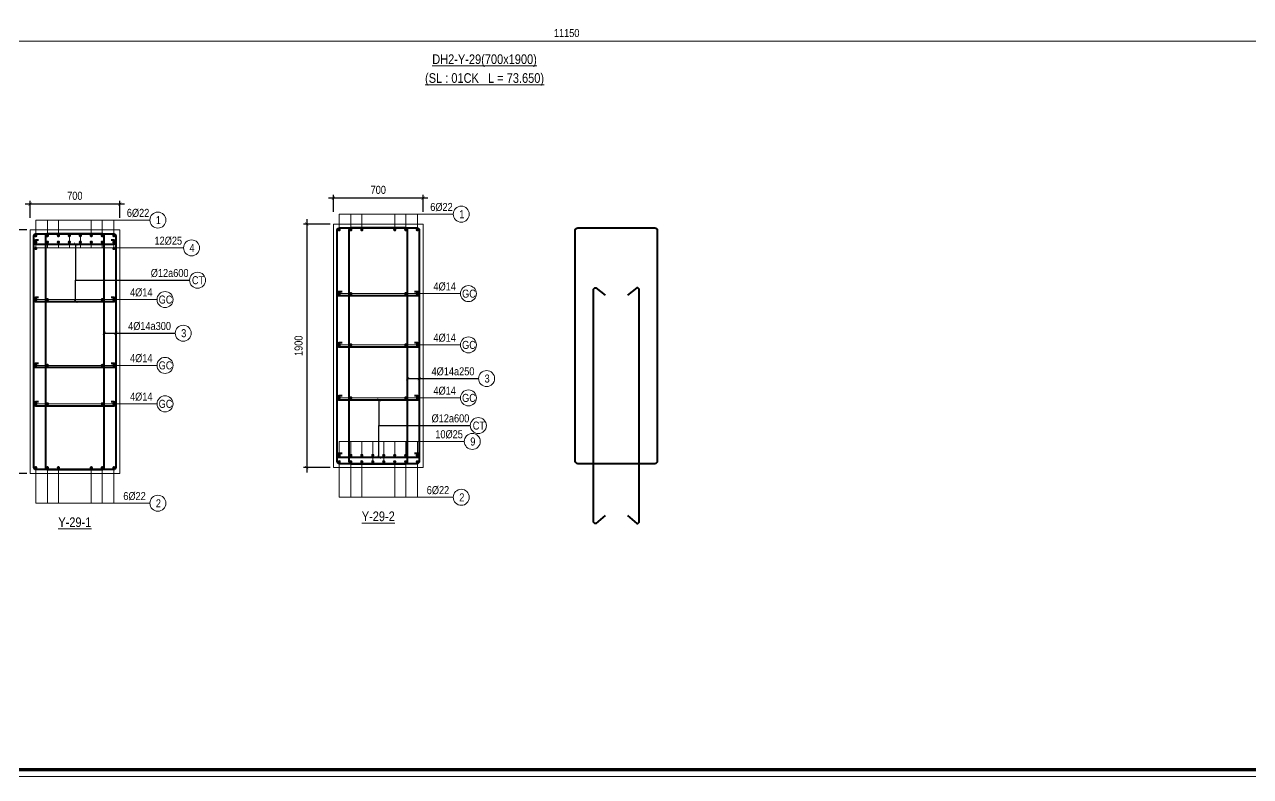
# Model space of a CAD drawing. Header units: millimetres. Extents: x 3014920 to 3563667, y -1638653 to -1356471.
# Drawn here: x 3395218 to 3404788, y -1620686 to -1614819 of the extents above; entities that cross this region are included whole.
import ezdxf
from ezdxf.enums import TextEntityAlignment as Align
from ezdxf.xclip import XClip

# ---------------------------------------------------------------- set-up
doc = ezdxf.new("R2010")
doc.units = ezdxf.units.MM
doc.header["$MEASUREMENT"] = 0
doc.header["$XCLIPFRAME"] = 0
doc.header["$PDMODE"] = 2
doc.linetypes.add('HIDDEN', pattern=[0.375, 0.25, -0.125])
doc.layers.get('0').update_dxf_attribs({"lineweight": 9})
doc.layers.get('Defpoints').update_dxf_attribs({"color": 10, "lineweight": 0})
for name, color, linetype, lineweight in [('CDAI', 21, 'Continuous', 40), ('CTHEP', 50, 'Continuous', 50), ('DBAO', 90, 'Continuous', 13), ('DGIONG', 130, 'Continuous', 13), ('KTH', 154, 'Continuous', 9), ('Net khuat', 8, 'HIDDEN', 13), ('TEXT', 7, 'Continuous', 15)]:
    doc.layers.add(name, color=color, linetype=linetype, lineweight=lineweight)
doc.styles.add('Star-HelCon', font='VHELVCN_0.TTF')
doc.styles.add('TTP-HelCon', font='VHELVCN_0.TTF')
doc.dimstyles.new('TTP-25', dxfattribs={"dimscale": 25, "dimtxt": 2.5, "dimasz": 1, "dimexe": 1, "dimexo": 1, "dimgap": 0.09, "dimtad": 0, "dimdec": 4, "dimrnd": 1, "dimzin": 9, "dimdsep": 46, "dimtxsty": 'TTP-HelCon', "dimblk": 'ARCHTICK', "dimcen": 0.09, "dimdle": 1.5, "dimclrd": 256, "dimclre": 256, "dimclrt": 7, "dimadec": 0, "dimazin": 0, "dimtfac": 1, "dimtdec": 4, "dimtmove": 0, "dimatfit": 3, "dimldrblk": 'ARCHTICK', "dimfxl": 1, "dimtvp": 1, "dimtolj": 1, "dimtzin": 0, "dimarcsym": 0})

# ---------------------------------------------------------------- blocks, each defined once
blk = doc.blocks.new('_ArchTick')
at = {"color": 0, "linetype": 'ByBlock', "const_width": 0.15}
blk.add_lwpolyline([(-0.5, -0.5), (0.5, 0.5)], dxfattribs=at)
blk = doc.blocks.new('*D1863')
at = {"layer": 'Defpoints', "color": 0, "transparency": 16777216}
for p in [(22600, -2245.1), (32600, -2245.1), (32600, -2766.1)]:
    blk.add_point(p, dxfattribs=at)
at = {"layer": 'KTH', "lineweight": -2, "transparency": 16777216}
for p, q in [((22600, -2270.1), (22600, -2791.1)), ((32600, -2270.1), (32600, -2791.1)), ((22562.5, -2766.1), (32637.5, -2766.1))]:
    blk.add_line(p, q, dxfattribs=at)
at = {"layer": 'KTH', "lineweight": -2, "transparency": 16777216, "xscale": 25, "yscale": 25, "zscale": 25, "rotation": 180}
blk.add_blockref('_ArchTick', (22600, -2766.1), dxfattribs=at)
at = {"layer": 'KTH', "lineweight": -2, "transparency": 16777216, "xscale": 25, "yscale": 25, "zscale": 25}
blk.add_blockref('_ArchTick', (32600, -2766.1), dxfattribs=at)
at = {"layer": 'KTH', "color": 7, "transparency": 16777216, "insert": (27600, -2702.3), "char_height": 62.5, "attachment_point": 5, "style": 'TTP-HelCon'}
blk.add_mtext('\\A1;10000', dxfattribs=at)
blk = doc.blocks.new('*D1025')
at = {"layer": 'Defpoints', "color": 0, "ltscale": 500, "transparency": 16777216}
for p in [(3395260.6, -1616219.2), (3395260.6, -1616352.5), (3395960.6, -1616352.5)]:
    blk.add_point(p, dxfattribs=at)
at = {"layer": 'KTH', "lineweight": -2, "ltscale": 500, "transparency": 16777216}
for p, q in [((3395998.1, -1616219.2), (3395223.1, -1616219.2)), ((3395260.6, -1616327.5), (3395260.6, -1616194.2)), ((3395960.6, -1616327.5), (3395960.6, -1616194.2))]:
    blk.add_line(p, q, dxfattribs=at)
at = {"layer": 'KTH', "lineweight": -2, "ltscale": 500, "transparency": 16777216, "xscale": 25, "yscale": 25, "zscale": 25, "rotation": 180}
blk.add_blockref('_ArchTick', (3395260.6, -1616219.2), dxfattribs=at)
at = {"layer": 'KTH', "lineweight": -2, "ltscale": 500, "transparency": 16777216, "xscale": 25, "yscale": 25, "zscale": 25}
blk.add_blockref('_ArchTick', (3395960.6, -1616219.2), dxfattribs=at)
at = {"layer": 'KTH', "color": 7, "ltscale": 500, "transparency": 16777216, "insert": (3395610.6, -1616155.4), "char_height": 62.5, "attachment_point": 5, "style": 'TTP-HelCon'}
blk.add_mtext('\\A1;700', dxfattribs=at)
blk = doc.blocks.new('*D1026')
at = {"layer": 'Defpoints', "color": 0, "ltscale": 500, "transparency": 16777216}
for p in [(3397629.3, -1616375.2), (3397421.1, -1618275.2), (3397629.3, -1618275.2)]:
    blk.add_point(p, dxfattribs=at)
at = {"layer": 'KTH', "lineweight": -2, "ltscale": 500, "transparency": 16777216}
for p, q in [((3397604.3, -1616375.2), (3397396.1, -1616375.2)), ((3397421.1, -1616337.7), (3397421.1, -1618312.7)), ((3397604.3, -1618275.2), (3397396.1, -1618275.2))]:
    blk.add_line(p, q, dxfattribs=at)
at = {"layer": 'KTH', "lineweight": -2, "ltscale": 500, "transparency": 16777216, "xscale": 25, "yscale": 25, "zscale": 25}
for p, rotation in [((3397421.1, -1616375.2), 90), ((3397421.1, -1618275.2), 270)]:
    blk.add_blockref('_ArchTick', p, dxfattribs=dict(at, rotation=rotation))
at = {"layer": 'KTH', "color": 7, "ltscale": 500, "transparency": 16777216, "insert": (3397357.3, -1617325.2), "char_height": 62.5, "attachment_point": 5, "rotation": 90, "style": 'TTP-HelCon'}
blk.add_mtext('\\A1;1900', dxfattribs=at)
blk = doc.blocks.new('*D1027')
at = {"layer": 'Defpoints', "color": 0, "ltscale": 500, "transparency": 16777216}
for p in [(3397629.3, -1616173), (3397629.3, -1616306.2), (3398329.3, -1616306.2)]:
    blk.add_point(p, dxfattribs=at)
at = {"layer": 'KTH', "lineweight": -2, "ltscale": 500, "transparency": 16777216}
for p, q in [((3398366.8, -1616173), (3397591.8, -1616173)), ((3397629.3, -1616281.2), (3397629.3, -1616148)), ((3398329.3, -1616281.2), (3398329.3, -1616148))]:
    blk.add_line(p, q, dxfattribs=at)
at = {"layer": 'KTH', "lineweight": -2, "ltscale": 500, "transparency": 16777216, "xscale": 25, "yscale": 25, "zscale": 25, "rotation": 180}
blk.add_blockref('_ArchTick', (3397629.3, -1616173), dxfattribs=at)
at = {"layer": 'KTH', "lineweight": -2, "ltscale": 500, "transparency": 16777216, "xscale": 25, "yscale": 25, "zscale": 25}
blk.add_blockref('_ArchTick', (3398329.3, -1616173), dxfattribs=at)
at = {"layer": 'KTH', "color": 7, "ltscale": 500, "transparency": 16777216, "insert": (3397979.3, -1616109.1), "char_height": 62.5, "attachment_point": 5, "style": 'TTP-HelCon'}
blk.add_mtext('\\A1;700', dxfattribs=at)
blk = doc.blocks.new('*D1028')
at = {"layer": 'Defpoints', "color": 0, "ltscale": 500, "transparency": 16777216}
for p in [(3395260.6, -1616421.5), (3395052.4, -1618321.5), (3395260.6, -1618321.5)]:
    blk.add_point(p, dxfattribs=at)
at = {"layer": 'KTH', "lineweight": -2, "ltscale": 500, "transparency": 16777216}
for p, q in [((3395235.6, -1616421.5), (3395027.4, -1616421.5)), ((3395052.4, -1616384), (3395052.4, -1618359)), ((3395235.6, -1618321.5), (3395027.4, -1618321.5))]:
    blk.add_line(p, q, dxfattribs=at)
at = {"layer": 'KTH', "lineweight": -2, "ltscale": 500, "transparency": 16777216, "xscale": 25, "yscale": 25, "zscale": 25}
for p, rotation in [((3395052.4, -1616421.5), 90), ((3395052.4, -1618321.5), 270)]:
    blk.add_blockref('_ArchTick', p, dxfattribs=dict(at, rotation=rotation))
at = {"layer": 'KTH', "color": 7, "ltscale": 500, "transparency": 16777216, "insert": (3394988.5, -1617371.5), "char_height": 62.5, "attachment_point": 5, "rotation": 90, "style": 'TTP-HelCon'}
blk.add_mtext('\\A1;1900', dxfattribs=at)
blk = doc.blocks.new('*D1614')
at = {"layer": 'Defpoints', "color": 0, "transparency": 16777216}
for p in [(71325, -2445.3), (82475, -2445.3), (82475, -2991.7)]:
    blk.add_point(p, dxfattribs=at)
at = {"layer": 'KTH', "lineweight": -2, "transparency": 16777216}
for p, q in [((71325, -2470.3), (71325, -3016.7)), ((82475, -2470.3), (82475, -3016.7)), ((71287.5, -2991.7), (82512.5, -2991.7))]:
    blk.add_line(p, q, dxfattribs=at)
at = {"layer": 'KTH', "lineweight": -2, "transparency": 16777216, "xscale": 25, "yscale": 25, "zscale": 25, "rotation": 180}
blk.add_blockref('_ArchTick', (71325, -2991.7), dxfattribs=at)
at = {"layer": 'KTH', "lineweight": -2, "transparency": 16777216, "xscale": 25, "yscale": 25, "zscale": 25}
blk.add_blockref('_ArchTick', (82475, -2991.7), dxfattribs=at)
at = {"layer": 'KTH', "color": 7, "transparency": 16777216, "insert": (76900, -2927.9), "char_height": 62.5, "attachment_point": 5, "style": 'TTP-HelCon'}
blk.add_mtext('\\A1;11150', dxfattribs=at)
blk = doc.blocks.new('CHG_XX_Khung ten')
blk.add_lwpolyline([(15, 579), (826, 579), (826, 15), (15, 15)], close=True)
at = {"color": 4, "linetype": 'Continuous', "const_width": 1}
blk.add_lwpolyline([(17, 577), (824, 577), (824, 17), (17, 17)], close=True, dxfattribs=at)
blk = doc.blocks.new('2Y-30')
at = {"layer": 'CTHEP'}
for p, q in [((49527.12206, -515), (4760.76516, -515)), ((49527.12206, -900), (4760.76516, -900)), ((49527.12206, -1385), (4760.76516, -1385))]:
    blk.add_line(p, q, dxfattribs=at)
for points in [[(4707.31066, -529.99859), (4707.31066, -30), (49599.99998, -30)], [(4712.18589, -1870), (49569.99999, -1870), (49569.99999, -1170)]]:
    blk.add_lwpolyline(points, dxfattribs=at)
at = {"layer": 'DBAO', "linetype": 'Continuous'}
blk.add_line((4666.37048, -1900), (49599.99998, -1900), dxfattribs=at)
at = {"layer": 'KTH'}
dim = blk.add_linear_dim(base=(32599.99998, -2766.10188), p1=(22599.99998, -2245.09309), p2=(32599.99998, -2245.09309), angle=180, dimstyle='TTP-25', override={"dimtmove": 1}, dxfattribs=at)
dim.commit()
dim.dimension.update_dxf_attribs({"geometry": '*D1863', "text_midpoint": (27599.99998, -2702.26855)})
blk = doc.blocks.new('2Y-29')
at = {"layer": 'CTHEP'}
for p, q in [((82396.41101, -489.99841), (8878.4469, -489.99842)), ((82396.41101, -949.99894), (8878.4469, -949.99894)), ((82396.41101, -1409.99947), (8878.4469, -1409.99947))]:
    blk.add_line(p, q, dxfattribs=at)
for points in [[(8854.99241, -529.99859), (8854.99241, -30), (82444.99991, -30)], [(54492.90498, -1870), (82444.99991, -1870), (82444.99991, -1170)]]:
    blk.add_lwpolyline(points, dxfattribs=at)
at = {"layer": 'DBAO', "linetype": 'Continuous'}
blk.add_line((55974.9879, -1900), (82474.99991, -1900), dxfattribs=at)
at = {"layer": 'DBAO', "linetype": 'Continuous', "flags": 128}
blk.add_lwpolyline([(55974.98808, -2000), (82474.99991, -2000), (82474.99991, 0)], dxfattribs=at)
at = {"layer": 'TEXT', "color": 6, "style": 'TTP-HelCon'}
for s, p in [('%%UDH2-Y-29(700x1900)', (76259.22768, -3169.17147)), ('%%U(SL : 01CK   L = 73.650)', (76259.22768, -3316.06607))]:
    blk.add_text(s, height=75, dxfattribs=at).set_placement(p, align=Align.CENTER)
at = {"layer": 'KTH', "color": 5}
dim = blk.add_linear_dim(base=(82474.99991, -2991.74498), p1=(71324.99991, -2445.31883), p2=(82474.99991, -2445.31883), dimstyle='TTP-25', override={"dimtmove": 1}, dxfattribs=at)
dim.commit()
dim.dimension.update_dxf_attribs({"geometry": '*D1614', "text_midpoint": (76899.99991, -2927.91165)})

msp = doc.modelspace()

# ---------------------------------------------------------------- linework, layer by layer
at = {"layer": 'CDAI', "elevation": 0}
for points in [[(3395309.34937, -1616451.49991), (3395911.84937, -1616451.49991, -0.4142135624), (3395930.59937, -1616470.24991), (3395930.59937, -1618272.74991, -0.4142135624), (3395911.84937, -1618291.49991), (3395309.34937, -1618291.49991, -0.4142135624), (3395290.59937, -1618272.74991), (3395290.59937, -1616470.24991, -0.4142135624)], [(3395821.13508, -1616451.49991), (3395400.06365, -1616451.49991, 0.4142135624), (3395381.31365, -1616470.24991), (3395381.31365, -1618272.74992, 0.4142135624), (3395400.06365, -1618291.49992), (3395821.13508, -1618291.49991, 0.4142135624), (3395839.88508, -1618272.74991), (3395839.88508, -1616470.24991, 0.4142135624)]]:
    msp.add_lwpolyline(points, format="xyb", close=True, dxfattribs=at)
at = {"layer": 'CDAI'}
for points in [[(3397678.07221, -1616405.22538), (3398280.57221, -1616405.22538, -0.4142135624), (3398299.32221, -1616423.97538), (3398299.32221, -1618226.47538, -0.4142135624), (3398280.57221, -1618245.22538), (3397678.07221, -1618245.22538, -0.4142135624), (3397659.32221, -1618226.47538), (3397659.32221, -1616423.97538, -0.4142135624)], [(3398189.85793, -1616405.22538), (3397768.7865, -1616405.22538, 0.4142135624), (3397750.0365, -1616423.97538), (3397750.0365, -1618226.47538, 0.4142135624), (3397768.7865, -1618245.22538), (3398189.85793, -1618245.22538, 0.4142135624), (3398208.60793, -1618226.47538), (3398208.60793, -1616423.97538, 0.4142135624)], [(3399536.30643, -1616405.22538), (3400138.80643, -1616405.22538, -0.4142135624), (3400157.55643, -1616423.97538), (3400157.55643, -1618226.47538, -0.4142135624), (3400138.80643, -1618245.22538), (3399536.30643, -1618245.22538, -0.4142135624), (3399517.55643, -1618226.47538), (3399517.55643, -1616423.97538, -0.4142135624)]]:
    msp.add_lwpolyline(points, format="xyb", close=True, dxfattribs=at)
at = {"layer": 'CDAI', "elevation": 0}
for points in [[(3395327.51936, -1616501.49991), (3395305.59937, -1616501.49991, 0.4142135624), (3395290.59937, -1616516.49991, 0.4142135624), (3395305.59937, -1616531.49991), (3395915.59937, -1616531.49991, 0.4142135624), (3395930.59937, -1616516.49991, 0.4142135624), (3395915.59937, -1616501.49991), (3395893.67937, -1616501.49991)], [(3395327.51936, -1616949.83325), (3395305.59937, -1616949.83325, 0.4142135624), (3395290.59937, -1616964.83325, 0.4142135624), (3395305.59937, -1616979.83325), (3395915.59937, -1616979.83325, 0.4142135624), (3395930.59937, -1616964.83325, 0.4142135624), (3395915.59937, -1616949.83325), (3395893.67937, -1616949.83325)], [(3395327.51936, -1617463.16658), (3395305.59937, -1617463.16658, 0.4142135624), (3395290.59937, -1617478.16658, 0.4142135624), (3395305.59937, -1617493.16658), (3395915.59937, -1617493.16658, 0.4142135624), (3395930.59937, -1617478.16658, 0.4142135624), (3395915.59937, -1617463.16658), (3395893.67937, -1617463.16658)], [(3395327.51936, -1617763.16658), (3395305.59937, -1617763.16658, 0.4142135624), (3395290.59937, -1617778.16658, 0.4142135624), (3395305.59937, -1617793.16658), (3395915.59937, -1617793.16658, 0.4142135624), (3395930.59937, -1617778.16658, 0.4142135624), (3395915.59937, -1617763.16658), (3395893.67937, -1617763.16658)]]:
    msp.add_lwpolyline(points, format="xyb", dxfattribs=at)
at = {"layer": 'CDAI'}
for points in [[(3397696.2422, -1616903.55871), (3397674.32221, -1616903.55871, 0.4142135624), (3397659.32221, -1616918.55871, 0.4142135624), (3397674.32221, -1616933.55871), (3398284.32221, -1616933.55871, 0.4142135624), (3398299.32221, -1616918.55871, 0.4142135624), (3398284.32221, -1616903.55871), (3398262.40222, -1616903.55871)], [(3399749.86327, -1618649.96311), (3399677.02072, -1618712.89653, -0.4142135624), (3399658.27072, -1618694.14653), (3399658.27072, -1616891.64653, -0.4142135624), (3399677.02072, -1616872.89653), (3399749.86327, -1616929.3013)], [(3399925.24959, -1618649.96311), (3399998.09214, -1618712.89653, 0.4142135624), (3400016.84214, -1618694.14653), (3400016.84214, -1616891.64653, 0.4142135624), (3399998.09214, -1616872.89653), (3399925.24959, -1616929.3013)], [(3397696.2422, -1617303.55871), (3397674.32221, -1617303.55871, 0.4142135624), (3397659.32221, -1617318.55871, 0.4142135624), (3397674.32221, -1617333.55871), (3398284.32221, -1617333.55871, 0.4142135624), (3398299.32221, -1617318.55871, 0.4142135624), (3398284.32221, -1617303.55871), (3398262.40222, -1617303.55871)], [(3397696.2422, -1617716.89205), (3397674.32221, -1617716.89205, 0.4142135624), (3397659.32221, -1617731.89205, 0.4142135624), (3397674.32221, -1617746.89205), (3398284.32221, -1617746.89205, 0.4142135624), (3398299.32221, -1617731.89205, 0.4142135624), (3398284.32221, -1617716.89205), (3398262.40222, -1617716.89205)], [(3397696.2422, -1618165.22538), (3397674.32221, -1618165.22538, 0.4142135624), (3397659.32221, -1618180.22538, 0.4142135624), (3397674.32221, -1618195.22538), (3398284.32221, -1618195.22538, 0.4142135624), (3398299.32221, -1618180.22538, 0.4142135624), (3398284.32221, -1618165.22538), (3398262.40222, -1618165.22538)]]:
    msp.add_lwpolyline(points, format="xyb", dxfattribs=at)
at = {"layer": 'CTHEP', "const_width": 12.5, "elevation": 0}
for points in [[(3395299.34937, -1616466.49991, 1), (3395311.84937, -1616466.49991, 1)], [(3395390.06365, -1616466.49991, -1), (3395402.56365, -1616466.49991, -1)], [(3395475.77794, -1616466.49991, -1), (3395488.27794, -1616466.49991, -1)], [(3395561.49222, -1616466.49991, -1), (3395573.99222, -1616466.49991, -1)], [(3395659.70651, -1616466.49991, 1), (3395647.20651, -1616466.49991, 1)], [(3395745.42079, -1616466.49991, 1), (3395732.92079, -1616466.49991, 1)], [(3395831.13508, -1616466.49991, 1), (3395818.63508, -1616466.49991, 1)], [(3395909.34937, -1616466.49991, 1), (3395921.84937, -1616466.49991, 1)], [(3395299.34937, -1616516.49991, 1), (3395311.84937, -1616516.49991, 1)], [(3395299.34937, -1616566.49991, 1), (3395311.84937, -1616566.49991, 1)], [(3395390.06365, -1616516.49991, -1), (3395402.56365, -1616516.49991, -1)], [(3395475.77794, -1616516.49991, -1), (3395488.27794, -1616516.49991, -1)], [(3395561.49222, -1616516.49991, -1), (3395573.99222, -1616516.49991, -1)], [(3395647.20651, -1616516.49991, -1), (3395659.70651, -1616516.49991, -1)], [(3395745.42079, -1616516.49991, 1), (3395732.92079, -1616516.49991, 1)], [(3395818.63508, -1616516.49991, -1), (3395831.13508, -1616516.49991, -1)], [(3395909.34937, -1616516.49991, 1), (3395921.84937, -1616516.49991, 1)], [(3395909.34937, -1616566.49991, 1), (3395921.84937, -1616566.49991, 1)], [(3398187.35793, -1616918.55871, 1), (3398199.85793, -1616918.55871, 1)], [(3395299.34937, -1616964.83325, 1), (3395311.84937, -1616964.83325, 1)], [(3395390.06365, -1616964.83325, 1), (3395402.56365, -1616964.83325, 1)], [(3395818.63508, -1616964.83325, 1), (3395831.13508, -1616964.83325, 1)], [(3395909.34937, -1616964.83325, 1), (3395921.84937, -1616964.83325, 1)], [(3398187.35793, -1617318.55871, 1), (3398199.85793, -1617318.55871, 1)], [(3395299.34937, -1617478.16658, 1), (3395311.84937, -1617478.16658, 1)], [(3395390.06365, -1617478.16658, 1), (3395402.56365, -1617478.16658, 1)], [(3395818.63508, -1617478.16658, 1), (3395831.13508, -1617478.16658, 1)], [(3395909.34937, -1617478.16658, 1), (3395921.84937, -1617478.16658, 1)], [(3395299.34937, -1617778.16658, 1), (3395311.84937, -1617778.16658, 1)], [(3395390.06365, -1617778.16658, 1), (3395402.56365, -1617778.16658, 1)], [(3395818.63508, -1617778.16658, 1), (3395831.13508, -1617778.16658, 1)], [(3395909.34937, -1617778.16658, 1), (3395921.84937, -1617778.16658, 1)], [(3398187.35793, -1617731.89205, 1), (3398199.85793, -1617731.89205, 1)], [(3395299.34937, -1618276.49991, 1), (3395311.84937, -1618276.49991, 1)], [(3395390.06365, -1618276.49991, 1), (3395402.56365, -1618276.49991, 1)], [(3395475.77794, -1618276.49991, 1), (3395488.27794, -1618276.49991, 1)], [(3395745.42079, -1618276.49991, -1), (3395732.92079, -1618276.49991, -1)], [(3395831.13508, -1618276.49991, -1), (3395818.63508, -1618276.49991, -1)], [(3395909.34937, -1618276.49991, 1), (3395921.84937, -1618276.49991, 1)]]:
    msp.add_lwpolyline(points, format="xyb", close=True, dxfattribs=at)
at = {"layer": 'CTHEP', "const_width": 12.5}
for points in [[(3397668.07221, -1616420.22538, 1), (3397680.57221, -1616420.22538, 1)], [(3397758.7865, -1616420.22538, -1), (3397771.2865, -1616420.22538, -1)], [(3397844.50079, -1616420.22538, -1), (3397857.00079, -1616420.22538, -1)], [(3398114.14364, -1616420.22538, 1), (3398101.64364, -1616420.22538, 1)], [(3398199.85793, -1616420.22538, 1), (3398187.35793, -1616420.22538, 1)], [(3398278.07221, -1616420.22538, 1), (3398290.57221, -1616420.22538, 1)], [(3397668.07221, -1616918.55871, 1), (3397680.57221, -1616918.55871, 1)], [(3397758.7865, -1616918.55872, 1), (3397771.2865, -1616918.55872, 1)], [(3398278.07221, -1616918.55871, 1), (3398290.57221, -1616918.55871, 1)], [(3397668.07221, -1617318.55871, 1), (3397680.57221, -1617318.55871, 1)], [(3397758.7865, -1617318.55872, 1), (3397771.2865, -1617318.55872, 1)], [(3398278.07221, -1617318.55871, 1), (3398290.57221, -1617318.55871, 1)], [(3397668.07221, -1617731.89205, 1), (3397680.57221, -1617731.89205, 1)], [(3397758.7865, -1617731.89205, 1), (3397771.2865, -1617731.89205, 1)], [(3398278.07221, -1617731.89205, 1), (3398290.57221, -1617731.89205, 1)], [(3397668.07221, -1618180.22538, -1), (3397680.57221, -1618180.22538, -1)], [(3397758.7865, -1618180.22538, 1), (3397771.2865, -1618180.22538, 1)], [(3397844.50079, -1618180.22538, 1), (3397857.00079, -1618180.22538, 1)], [(3397930.21507, -1618180.22538, 1), (3397942.71507, -1618180.22538, 1)], [(3398028.42936, -1618180.22538, -1), (3398015.92936, -1618180.22538, -1)], [(3398114.14364, -1618180.22538, -1), (3398101.64364, -1618180.22538, -1)], [(3398199.85793, -1618180.22538, -1), (3398187.35793, -1618180.22538, -1)], [(3398278.07221, -1618180.22538, -1), (3398290.57221, -1618180.22538, -1)], [(3397668.07221, -1618230.22538, 1), (3397680.57221, -1618230.22538, 1)], [(3397758.7865, -1618230.22538, 1), (3397771.2865, -1618230.22538, 1)], [(3397844.50079, -1618230.22538, 1), (3397857.00079, -1618230.22538, 1)], [(3397930.21507, -1618230.22538, 1), (3397942.71507, -1618230.22538, 1)], [(3398028.42936, -1618230.22538, -1), (3398015.92936, -1618230.22538, -1)], [(3398114.14364, -1618230.22538, -1), (3398101.64364, -1618230.22538, -1)], [(3398199.85793, -1618230.22538, -1), (3398187.35793, -1618230.22538, -1)], [(3398278.07221, -1618230.22538, 1), (3398290.57221, -1618230.22538, 1)]]:
    msp.add_lwpolyline(points, format="xyb", close=True, dxfattribs=at)
at = {"layer": 'DBAO', "flags": 128}
for points in [[(3397629.32221, -1616375.22538), (3398329.32221, -1616375.22538)], [(3398329.32221, -1616375.22538), (3398329.32221, -1618275.22538), (3397629.32221, -1618275.22538), (3397629.32221, -1616375.22538)]]:
    msp.add_lwpolyline(points, dxfattribs=at)
at = {"layer": 'DBAO', "elevation": 0, "flags": 128}
for points in [[(3395260.59937, -1616421.49991), (3395960.59937, -1616421.49991)], [(3395960.59937, -1616421.49991), (3395960.59937, -1618321.49991), (3395260.59937, -1618321.49991), (3395260.59937, -1616421.49991)]]:
    msp.add_lwpolyline(points, dxfattribs=at)
at = {"layer": 'DGIONG'}
for p, q in [((3395305.59937, -1616466.49991), (3395305.59937, -1616344.74991)), ((3395305.59937, -1616344.74991), (3396196.19588, -1616344.74991)), ((3395396.31365, -1616466.49991), (3395396.31365, -1616344.74991)), ((3395482.02794, -1616466.49991), (3395482.02794, -1616344.74991)), ((3395739.17079, -1616466.49991), (3395739.17079, -1616344.74991)), ((3395824.88508, -1616466.49991), (3395824.88508, -1616344.74991)), ((3395915.59937, -1616466.49991), (3395915.59937, -1616344.74991)), ((3397674.32221, -1616420.22538), (3397674.32221, -1616298.47538)), ((3397674.32221, -1616298.47538), (3398564.91872, -1616298.47538)), ((3397765.0365, -1616420.22538), (3397765.0365, -1616298.47538)), ((3397850.75079, -1616420.22538), (3397850.75079, -1616298.47538)), ((3398107.89364, -1616420.22538), (3398107.89364, -1616298.47538)), ((3398193.60793, -1616420.22538), (3398193.60793, -1616298.47538)), ((3398284.32221, -1616420.22538), (3398284.32221, -1616298.47538)), ((3395567.74222, -1616561.49991), (3395567.74222, -1616466.49991)), ((3395653.45651, -1616561.49991), (3395653.45651, -1616466.49991)), ((3395305.59937, -1616516.49991), (3395305.59937, -1616561.49991)), ((3395305.59937, -1616561.49991), (3396459.0369, -1616561.49991)), ((3395396.31365, -1616516.49991), (3395396.31365, -1616561.49991)), ((3395482.02794, -1616516.49991), (3395482.02794, -1616561.49991)), ((3395567.74222, -1616516.49991), (3395567.74222, -1616561.49991)), ((3395653.45651, -1616516.49991), (3395653.45651, -1616561.49991)), ((3395739.17079, -1616516.49991), (3395739.17079, -1616561.49991)), ((3395824.88508, -1616516.49991), (3395824.88508, -1616561.49991)), ((3395915.59937, -1616516.49991), (3395915.59937, -1616561.49991)), ((3397674.32221, -1616918.55871), (3398620.88328, -1616918.55871)), ((3395305.59937, -1616964.83325), (3396252.16043, -1616964.83325)), ((3397674.32221, -1617318.55871), (3398620.88328, -1617318.55871)), ((3395305.59937, -1617478.16658), (3396252.16043, -1617478.16658)), ((3395305.59937, -1617778.16658), (3396252.16043, -1617778.16658)), ((3397674.32221, -1617731.89205), (3398620.88328, -1617731.89205)), ((3397674.32221, -1618071.82938), (3398651.0736, -1618071.82938)), ((3397674.32221, -1618180.22538), (3397674.32221, -1618071.82938)), ((3397765.0365, -1618180.22538), (3397765.0365, -1618071.82938)), ((3397850.75079, -1618180.22538), (3397850.75079, -1618071.82938)), ((3397936.46507, -1618071.82938), (3397936.46507, -1618230.22538)), ((3398022.17936, -1618071.82938), (3398022.17936, -1618230.22538)), ((3398107.89364, -1618180.22538), (3398107.89364, -1618071.82938)), ((3398193.60793, -1618180.22538), (3398193.60793, -1618071.82938)), ((3398284.32221, -1618180.22538), (3398284.32221, -1618071.82938)), ((3395305.59937, -1618553.90174), (3395305.59937, -1618276.49991)), ((3395396.31365, -1618276.49991), (3395396.31365, -1618553.90174)), ((3395482.02794, -1618276.49991), (3395482.02794, -1618553.90174)), ((3395739.17079, -1618276.49991), (3395739.17079, -1618553.90174)), ((3395824.88508, -1618276.49991), (3395824.88508, -1618553.90174)), ((3395915.59937, -1618553.90174), (3395915.59937, -1618276.49991)), ((3397674.32221, -1618507.6272), (3397674.32221, -1618230.22538)), ((3397765.0365, -1618230.22538), (3397765.0365, -1618507.6272)), ((3397850.75079, -1618230.22538), (3397850.75079, -1618507.6272)), ((3398107.89364, -1618230.22538), (3398107.89364, -1618507.6272)), ((3398193.60793, -1618230.22538), (3398193.60793, -1618507.6272)), ((3398284.32221, -1618507.6272), (3398284.32221, -1618230.22538)), ((3395305.59937, -1618553.90174), (3396196.19588, -1618553.90174)), ((3397674.32221, -1618507.6272), (3398564.91872, -1618507.6272))]:
    msp.add_line(p, q, dxfattribs=at)
for centre in [(3398627.41872, -1616298.47538), (3396258.69588, -1616344.74991), (3396521.5369, -1616561.49991), (3396568.44948, -1616813.77845), (3396314.66043, -1616964.83325), (3398683.38328, -1616918.55871), (3396456.5262, -1617227.17677), (3398683.38328, -1617318.55871), (3396314.66043, -1617478.16658), (3398825.24905, -1617580.90224), (3396314.66043, -1617778.16658), (3398683.38328, -1617731.89205), (3398760.48617, -1617947.67784), (3398713.5736, -1618071.82938), (3398627.41872, -1618507.6272), (3396258.69588, -1618553.90174)]:
    msp.add_circle(centre, 62.5, dxfattribs=at)
at = {"layer": 'Net khuat', "ltscale": 250}
msp.add_line((3395308.58501, -1616974.60205), (3395308.59252, -1616974.60205), dxfattribs=at)

# ---------------------------------------------------------------- block references
at = {"layer": 'DGIONG', "color": 5}
ref = msp.add_blockref('2Y-29', (3322549.76415, -1611957.77383), dxfattribs=at)
XClip(ref).set_block_clipping_path([(68830.4261572161, -3887.6057525929), (83784.008830192, 855.4057333251)])
ref = msp.add_blockref('2Y-30', (3379153.68716, -1615010.81209), dxfattribs=at)
XClip(ref).set_block_clipping_path([(32335.0449996539, -3487.627151635), (49966.1705821641, 735.162145579)])
ref = msp.add_blockref('2Y-29', (3327376.09619, -1616030.71659), dxfattribs=at)
XClip(ref).set_block_clipping_path([(40863.300425333, -3919.454957101), (57139.9235822782, 925.4208952291)])

# ---------------------------------------------------------------- texts
at = {"layer": 'TEXT', "style": 'TTP-HelCon'}
for s, p in [('6Þ22', (3396016.5577, -1616319.74991)), ('6Þ22', (3398385.28055, -1616273.47538)), ('12Þ25', (3396232.65764, -1616536.49991)), ('Þ12a600', (3396203.36406, -1616788.77845)), ('4Þ14', (3398410.04801, -1616893.55871)), ('4Þ14', (3396041.32516, -1616939.83325)), ('4Þ14a300', (3396026.6779, -1617202.17677)), ('4Þ14', (3398410.04801, -1617293.55871)), ('4Þ14', (3396041.32516, -1617453.16658)), ('4Þ14a250', (3398395.40075, -1617555.90224)), ('4Þ14', (3396041.32516, -1617753.16658)), ('4Þ14', (3398410.04801, -1617706.89205)), ('Þ12a600', (3398395.40075, -1617922.67784)), ('10Þ25', (3398424.69433, -1618046.82938)), ('6Þ22', (3395989.0577, -1618528.90174)), ('6Þ22', (3398357.78055, -1618482.6272))]:
    msp.add_text(s, height=62.5, dxfattribs=at).set_placement(p)
at = {"layer": 'TEXT', "style": 'Star-HelCon'}
for s, p in [('1', (3398631.58539, -1616298.47538)), ('1', (3396262.86254, -1616344.74991)), ('4', (3396525.70357, -1616561.49991)), ('CT', (3396572.61614, -1616813.77845)), ('GC', (3396318.8271, -1616964.83325)), ('GC', (3398687.54994, -1616918.55871)), ('3', (3396460.69287, -1617227.17677)), ('GC', (3398687.54994, -1617318.55871)), ('GC', (3396318.8271, -1617478.16658)), ('3', (3398829.41572, -1617580.90224)), ('GC', (3398687.54994, -1617731.89205)), ('GC', (3396318.8271, -1617778.16658)), ('CT', (3398764.65284, -1617947.67784)), ('9', (3398717.74026, -1618071.82938)), ('2', (3398631.58539, -1618507.6272)), ('2', (3396262.86254, -1618553.90174))]:
    msp.add_text(s, height=62.5, dxfattribs=at).set_placement(p, align=Align.MIDDLE)
at = {"layer": 'TEXT', "style": 'TTP-HelCon'}
for s, p in [('%%UY-29-1', (3395610.59937, -1618739.4879)), ('%%UY-29-2', (3397979.32221, -1618693.21337))]:
    msp.add_text(s, height=75, dxfattribs=at).set_placement(p, align=Align.CENTER)

# ---------------------------------------------------------------- dimensions: what is measured, and where the dimension line sits
at = {"layer": 'KTH', "ltscale": 500}
for base, p1, p2, picture, middle in [((3397629.32221, -1616172.97538), (3398329.32221, -1616306.21343), (3397629.32221, -1616306.21343), '*D1027', (3397979.32221, -1616109.14205)), ((3395260.59937, -1616219.24991), (3395960.59937, -1616352.48796), (3395260.59937, -1616352.48796), '*D1025', (3395610.59937, -1616155.41658))]:
    dim = msp.add_linear_dim(base=base, p1=p1, p2=p2, dimstyle='TTP-25', dxfattribs=at)
    dim.commit()
    dim.dimension.update_dxf_attribs({"geometry": picture, "text_midpoint": middle})
for base, p1, p2, picture, middle in [((3397421.08457, -1618275.22538), (3397629.32221, -1616375.22538), (3397629.32221, -1618275.22538), '*D1026', (3397357.25124, -1617325.22538)), ((3395052.36173, -1618321.49991), (3395260.59937, -1616421.49991), (3395260.59937, -1618321.49991), '*D1028', (3394988.52839, -1617371.49991))]:
    dim = msp.add_linear_dim(base=base, p1=p1, p2=p2, angle=90, dimstyle='TTP-25', dxfattribs=at)
    dim.commit()
    dim.dimension.update_dxf_attribs({"geometry": picture, "text_midpoint": middle})

# ---------------------------------------------------------------- leaders
at = {"layer": 'DGIONG'}
for points in [[(3395616.24354, -1616531.49991), (3395616.24354, -1616813.77845), (3396505.94948, -1616813.77845)], [(3395616.24354, -1616977.83325), (3395616.24354, -1616813.77845), (3396505.94948, -1616813.77845)], [(3395839.88508, -1617227.17677), (3396394.0262, -1617227.17677)], [(3395930.59937, -1617227.17677), (3396394.0262, -1617227.17677)], [(3398208.60793, -1617580.90224), (3398762.74905, -1617580.90224)], [(3398299.32221, -1617580.90224), (3398762.74905, -1617580.90224)], [(3397984.96639, -1617746.89205), (3397984.96639, -1617947.67784), (3398697.98617, -1617947.67784)], [(3397984.96639, -1618195.22538), (3397984.96639, -1617947.67784), (3398697.98617, -1617947.67784)]]:
    msp.add_leader(points, dimstyle='TTP-25', dxfattribs=at)

# ---------------------------------------------------------------- next in the draw order: block references
at = {"color": 5, "xscale": 25.92478421704392, "yscale": 25.92478421704392, "zscale": 25.92478421704392}
msp.add_blockref('CHG_XX_Khung ten', (3389245.2673, -1621074.38806), dxfattribs=at)

doc.saveas('drawing.dxf')
